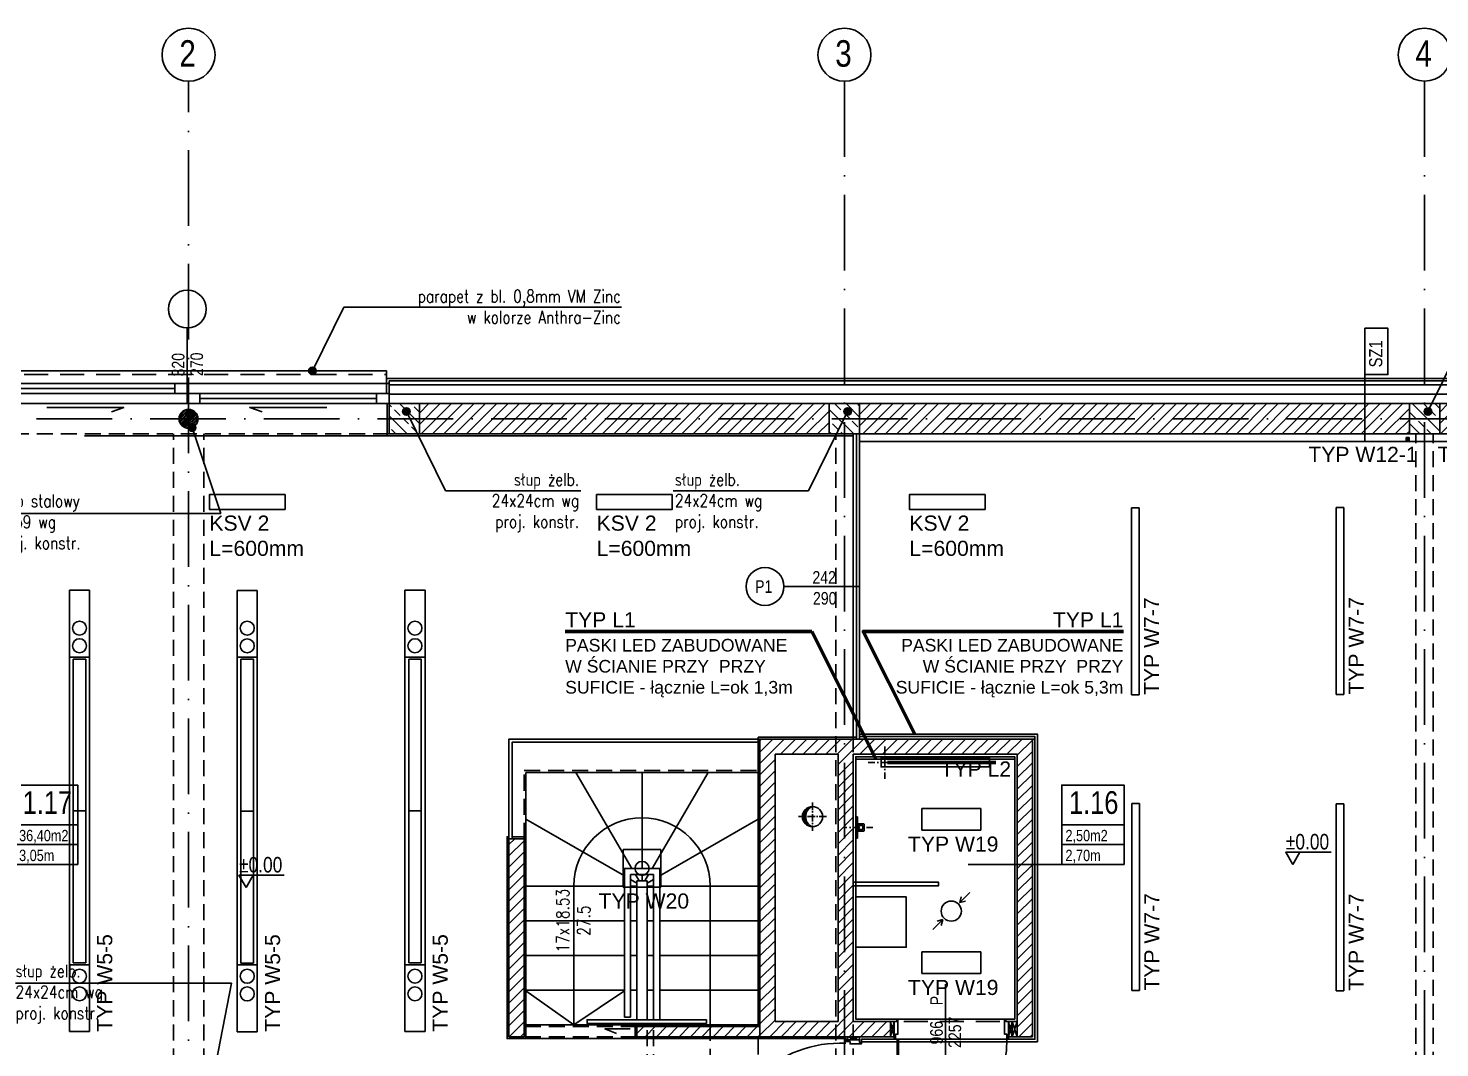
# Model space of a CAD drawing. Header units: millimetres. Extents: x 58205 to 122423, y 1055 to 94479.
# Drawn here: x 69578 to 70697, y 12414 to 13223 of the extents above; entities that cross this region are included whole.
import ezdxf
from ezdxf.enums import TextEntityAlignment as Align

# ---------------------------------------------------------------- set-up
doc = ezdxf.new("R2010")
doc.units = ezdxf.units.MM
for name, pattern in [('0707_PB_080619_gn_xref$0$ACAD_ISO10W100', [18, 12, -3, 0, -3]), ('ACAD_ISO03W100', [30, 12, -18]), ('ACAD_ISO10W100', [18, 12, -3, 0, -3]), ('AUDIT_D_080509132939-0', [0]), ('DASHDOT', [25.4, 12.7, -6.35, 0, -6.35]), ('HIDDEN', [9.525, 6.35, -3.175])]:
    doc.linetypes.add(name, pattern=pattern)
doc.layers.add('$ oświetlenie $', color=30, linetype='Continuous', lineweight=30)
doc.layers.add('2DL_OBJ', color=64, linetype='Continuous', lineweight=30)
for name, color, linetype in [('+48_ARMATURA', 251, 'Continuous'), ('+48_HACZE', 253, 'Continuous'), ('+48_KOTY', 3, 'Continuous'), ('+48_MEBLE', 251, 'Continuous'), ('+48_OPISY', 3, 'Continuous'), ('+48_OPISY T', 3, 'Continuous'), ('+48_OPISY_POM', 3, 'Continuous'), ('+48_OPISY_STOLARKA', 3, 'Continuous'), ('+48_OPISY_ŚCIAN', 3, 'Continuous'), ('+48_OSIE', 8, 'Continuous'), ('+48_PODCIĄG', 4, 'ACAD_ISO03W100'), ('+48_PRZEBICIA', 143, 'Continuous'), ('+48_PŁYTKI_WYMIARY', 6, 'Continuous'), ('+48_SCHODY', 2, 'Continuous'), ('+48_SCIANY', 1, 'Continuous'), ('+48_SCIANY_DZIAŁOWE', 2, 'Continuous'), ('+48_STOLARKA OKNA', 3, 'Continuous'), ('+48_STOLARKA_DRZWI', 3, 'Continuous'), ('+48_STOLARKA_OKNA', 3, 'Continuous'), ('+48_SŁUPY', 20, 'Continuous'), ('+48_TYNKI', 252, 'Continuous'), ('+48_WENTYLACJA', 2, 'Continuous'), ('+48_WEŁNA', 252, 'Continuous'), ('+48_WIDOK', 5, 'Continuous'), ('+48_ŻELBET', 242, 'Continuous')]:
    doc.layers.add(name, color=color, linetype=linetype)
doc.layers.get('0').freeze()
doc.styles.add('CP_ATTR', font='ROMANS.SHX')
doc.styles.get("Standard").update_dxf_attribs({"font": 'ARIAL.TTF'})
doc.styles.add('WRP_ARIAL', font='ARIAL.TTF', dxfattribs={"width": 0.8})
doc.styles.add('wymiary', font='romans.shx', dxfattribs={"width": 0.8})
doc.linetypes.add('BATTING', pattern='A,0.00254,-2.54,[134,ltypeshp.shx,S=2.54,R=0,X=-2.54,Y=0],-5.08,[134,ltypeshp.shx,S=2.54,R=180,X=2.54,Y=0],-2.54', length=10.16254)

# ---------------------------------------------------------------- blocks, each defined once
blk = doc.blocks.new('OZN_OSI')
at = {"layer": '+48_OSIE', "linetype": 'Continuous', "ltscale": 5}
blk.add_circle((0, -30), 30, dxfattribs=at)
at = {"layer": '+48_OSIE', "linetype": 'Continuous', "ltscale": 5, "style": 'WRP_ARIAL', "width": 0.8}
blk.add_attdef('NR', (-23.3, -43.5), '', height=30, dxfattribs=at)
blk = doc.blocks.new('OPISY_POM_METKA')
at = {"layer": '+48_OPISY_POM', "ltscale": 5}
for points in [[(0, -70), (109.7, -70), (109.7, 0), (0, 0)], [(109.7, -105), (0, -105), (0, -70), (109.7, -70)]]:
    blk.add_lwpolyline(points, close=True, dxfattribs=at)
at = {"layer": '+48_OPISY_POM'}
blk.add_lwpolyline([(109.7, -140), (0, -140), (0, -105), (109.7, -105)], close=True, dxfattribs=at)
at = {"layer": '+48_OPISY_POM', "ltscale": 5, "style": 'WRP_ARIAL', "width": 0.8}
for tag, p, height in [('NRPOM', (25.8, -50.8), 40), ('POW', (6.4, -99), 20)]:
    blk.add_attdef(tag, p, '', height=height, dxfattribs=at)
at = {"layer": '+48_OPISY_POM', "style": 'WRP_ARIAL', "width": 0.8}
blk.add_attdef('H', (6.4, -134), '', height=20, dxfattribs=at)
blk = doc.blocks.new('koty')
at = {"layer": '+48_KOTY', "color": 3, "ltscale": 5}
blk.add_line((70403.15, 11224.99), (70423.15, 11224.99), dxfattribs=at)
blk.add_lwpolyline([(70398.6, 11217.11), (70403.15, 11224.99), (70394.05, 11224.99)], close=True, dxfattribs=at)
at = {"layer": '+48_KOTY', "color": 3, "style": 'WRP_ARIAL', "width": 0.8}
blk.add_attdef('POZIOM', (70403.19, 11226.78), '', height=10, dxfattribs=at)
blk = doc.blocks.new('OPIS_STOLARKA')
at = {"layer": '+48_OPISY_STOLARKA'}
blk.add_line((0, 30), (0, -30), dxfattribs=at)
at = {"layer": '+48_STOLARKA_DRZWI'}
blk.add_circle((0, -45), 15, dxfattribs=at)
at = {"layer": '+48_OPISY_STOLARKA', "style": 'WRP_ARIAL', "width": 0.8}
for tag, p in [('SZER', (-2.3, -15.9)), ('WYS', (14.3, -13.6)), ('OZN', (5, -51.3))]:
    blk.add_attdef(tag, p, '', height=10, rotation=90, dxfattribs=at)
blk = doc.blocks.new('SCIANA')
at = {"layer": '+48_OPISY_ŚCIAN', "ltscale": 5}
blk.add_line((-25, 0), (25, 0), dxfattribs=at)
blk.add_lwpolyline([(-60, 0), (-25, 0), (-25, 17.5), (-60, 17.5)], close=True, dxfattribs=at)
at = {"layer": '+48_OPISY_ŚCIAN', "ltscale": 5, "style": 'WRP_ARIAL', "width": 0.8}
blk.add_attdef('TYP', (-53.6, 4.8), '', height=10, dxfattribs=at)
blk = doc.blocks.new('bateria natrysk rzut')
at = {"layer": '+48_ARMATURA'}
for p, q in [((-8.5, 0), (-8.5, -1.3)), ((-8.5, -1.3), (-8.5, 0)), ((8.5, -1.3), (8.5, 0)), ((8.5, 0), (8.5, -1.3)), ((-8.5, -1.3), (-8.5, -1.4)), ((-8.5, -1.4), (-8.4, -1.4)), ((-8.5, -1.4), (-8.4, -1.4)), ((-2.8, -1.9), (-2.8, -6.4)), ((-2.8, -1.9), (-2.7, -1.9)), ((-2.8, -6.4), (-2.8, -1.9)), ((-2.8, -6.4), (-2.7, -6.5)), ((-2.7, -1.9), (-2.7, -1.9)), ((-2.7, -1.9), (-2.7, -1.9)), ((-2.7, -1.9), (-2.6, -1.9)), ((-2.7, -6.5), (-2.6, -6.5)), ((-2.7, -6.5), (-2.7, -6.5)), ((-2.7, -6.5), (-2.7, -6.5)), ((-2.6, -1.9), (-2.5, -1.9)), ((-2.6, -1.9), (-2.6, -1.9)), ((-2.6, -6.5), (-2.5, -6.5)), ((-2.6, -6.5), (-2.6, -6.5)), ((-2.6, -6.5), (-2.6, -6.5)), ((-2.5, -1.9), (-2.4, -1.9)), ((-2.5, -1.9), (-2.5, -1.9)), ((-2.5, -6.5), (-2.5, -6.5)), ((-2.5, -6.5), (-2.4, -6.5)), ((-2.4, -1.9), (-2.4, -1.4)), ((-2.4, -1.4), (-2.4, -1.9)), ((-2.4, -1.9), (-2.3, -1.9)), ((-2.4, -6.5), (-2.3, -6.5)), ((-2.4, -6.5), (-2.4, -6.5)), ((-2.3, -1.9), (-2.2, -1.9)), ((-2.3, -6.5), (-2.3, -6.5)), ((-2.3, -6.5), (-2.2, -6.5)), ((-2.2, -1.9), (-2.1, -1.9)), ((-2.2, -1.9), (-2.2, -1.9)), ((-2.2, -6.5), (-2.1, -6.5)), ((-2.1, -1.9), (-1.8, -1.9)), ((-2.1, -6.5), (-2, -6.5)), ((-2, -6.5), (-1.8, -6.5)), ((-1.8, -1.9), (-1.5, -1.9)), ((-1.8, -6.5), (-1.2, -6.5)), ((-1.7, -2.4), (-1.7, -2.3)), ((-1.7, -2.3), (-1.6, -2.3)), ((-1.7, -2.4), (-1.7, -2.4)), ((-1.7, -2.5), (-1.7, -2.4)), ((-1.7, -2.4), (-1.7, -2.4)), ((-1.7, -2.4), (-1.7, -2.5)), ((-1.7, -2.5), (-1.7, -2.6)), ((-1.7, -2.6), (-1.7, -2.7)), ((-1.7, -2.6), (-1.7, -2.5)), ((-1.7, -2.7), (-1.7, -2.6)), ((-1.7, -2.7), (-1.7, -2.7)), ((-1.7, -2.7), (-1.7, -2.7)), ((-1.7, -2.8), (-1.7, -2.7)), ((-1.7, -2.8), (-1.7, -2.7)), ((-1.7, -2.7), (-1.7, -2.7)), ((-1.7, -2.7), (-1.7, -2.8)), ((-1.7, -2.7), (-1.7, -2.8)), ((-1.7, -2.7), (-1.7, -2.7)), ((-1.7, -2.7), (-1.7, -2.7)), ((-1.7, -2.7), (-1.7, -2.7)), ((-1.7, -2.8), (-1.7, -2.9)), ((-1.7, -2.8), (-1.7, -2.8)), ((-1.7, -2.8), (-1.7, -2.9)), ((-1.7, -2.8), (-1.7, -2.8)), ((-1.7, -2.9), (-1.7, -2.8)), ((-1.7, -2.9), (-1.7, -2.8)), ((-1.7, -4), (-1.7, -2.9)), ((-1.7, -4), (-1.7, -2.9)), ((-1.7, -2.9), (-1.7, -4)), ((-1.7, -2.9), (-1.7, -4)), ((-1.7, -5.1), (-1.7, -4)), ((-1.7, -5.1), (-1.7, -4)), ((-1.7, -4), (-1.7, -5.1)), ((-1.7, -4), (-1.7, -5.1)), ((-1.7, -5.2), (-1.7, -5.1)), ((-1.7, -5.2), (-1.7, -5.1)), ((-1.7, -5.1), (-1.7, -5.2)), ((-1.7, -5.2), (-1.7, -5.1)), ((-1.7, -5.1), (-1.7, -5.2)), ((-1.7, -5.1), (-1.7, -5.2)), ((-1.7, -5.2), (-1.7, -5.2)), ((-1.7, -5.2), (-1.7, -5.3)), ((-1.7, -5.3), (-1.7, -5.2)), ((-1.7, -5.2), (-1.7, -5.2)), ((-1.7, -5.2), (-1.7, -5.3)), ((-1.7, -5.2), (-1.7, -5.2)), ((-1.7, -5.3), (-1.7, -5.2)), ((-1.7, -5.2), (-1.7, -5.2)), ((-1.7, -5.3), (-1.7, -5.3)), ((-1.7, -5.3), (-1.7, -5.4)), ((-1.7, -5.3), (-1.7, -5.3)), ((-1.7, -5.3), (-1.7, -5.3)), ((-1.7, -5.3), (-1.7, -5.3)), ((-1.7, -5.3), (-1.7, -5.3)), ((-1.7, -5.3), (-1.7, -5.4)), ((-1.7, -5.3), (-1.7, -5.3)), ((-1.7, -5.3), (-1.7, -5.3)), ((-1.7, -5.3), (-1.7, -5.3)), ((-1.7, -5.4), (-1.7, -5.3)), ((-1.7, -5.4), (-1.7, -5.3)), ((-1.7, -5.4), (-1.7, -5.5)), ((-1.7, -5.5), (-1.7, -5.4)), ((-1.7, -5.5), (-1.7, -5.6)), ((-1.7, -5.6), (-1.7, -5.5)), ((-1.7, -5.6), (-1.7, -5.6)), ((-1.7, -5.6), (-1.7, -5.6)), ((-1.7, -5.6), (-1.7, -5.7)), ((-1.7, -5.7), (-1.6, -5.7)), ((-1.6, -2.3), (1.6, -2.3)), ((-1.6, -5.7), (-1.6, -5.7)), ((-1.6, -5.7), (-1.5, -5.7)), ((-1.5, -2.3), (-1.5, -1.4)), ((-1.5, -1.4), (-1.5, -2.3)), ((-1.5, -5.7), (-1.5, -5.7)), ((-1.5, -5.7), (-1.3, -5.7)), ((-1.3, -5.7), (-1.2, -5.7)), ((-1.2, -5.7), (-1.1, -5.7)), ((-1.2, -6.5), (-0.6, -6.5)), ((-1.1, -5.7), (1.1, -5.7)), ((-0.6, -6.5), (0, -6.5)), ((0, -6.5), (0.5, -6.5)), ((0.5, -6.5), (1.1, -6.5)), ((1.1, -5.7), (1.2, -5.7)), ((1.1, -6.5), (1.8, -6.5)), ((1.2, -5.7), (1.3, -5.7)), ((1.3, -5.7), (1.4, -5.7)), ((1.4, -5.7), (1.5, -5.7)), ((1.5, -2.3), (1.5, -1.4)), ((1.5, -1.4), (1.5, -2.3)), ((1.5, -1.9), (1.8, -1.9)), ((1.5, -5.7), (1.6, -5.7)), ((1.6, -2.3), (1.7, -2.3)), ((1.6, -5.7), (1.6, -5.7)), ((1.6, -5.7), (1.7, -5.7)), ((1.7, -2.3), (1.7, -2.4)), ((1.7, -2.4), (1.7, -2.7)), ((1.7, -2.7), (1.7, -2.4)), ((1.7, -2.8), (1.7, -2.7)), ((1.7, -2.7), (1.7, -2.8)), ((1.7, -2.8), (1.7, -2.9)), ((1.7, -2.9), (1.7, -2.8)), ((1.7, -4), (1.7, -2.9)), ((1.7, -2.9), (1.7, -4)), ((1.7, -5.1), (1.7, -4)), ((1.7, -4), (1.7, -5.1)), ((1.7, -5.2), (1.7, -5.1)), ((1.7, -5.1), (1.7, -5.2)), ((1.7, -5.2), (1.7, -5.4)), ((1.7, -5.4), (1.7, -5.2)), ((1.7, -5.4), (1.7, -5.5)), ((1.7, -5.5), (1.7, -5.4)), ((1.7, -5.6), (1.7, -5.5)), ((1.7, -5.5), (1.7, -5.6)), ((1.7, -5.7), (1.7, -5.6)), ((1.8, -1.9), (2.1, -1.9)), ((1.8, -6.5), (2, -6.5)), ((2, -6.5), (2.1, -6.5)), ((2.1, -1.9), (2.2, -1.9)), ((2.1, -6.5), (2.2, -6.5)), ((2.2, -1.9), (2.2, -1.9)), ((2.2, -1.9), (2.3, -1.9)), ((2.2, -6.5), (2.3, -6.5)), ((2.3, -1.9), (2.4, -1.9)), ((2.3, -6.5), (2.4, -6.5)), ((2.3, -6.5), (2.3, -6.5)), ((2.4, -1.9), (2.4, -1.4)), ((2.4, -1.4), (2.4, -1.9)), ((2.4, -1.9), (2.5, -1.9)), ((2.4, -6.5), (2.5, -6.5)), ((2.4, -6.5), (2.4, -6.5)), ((2.5, -1.9), (2.5, -1.9)), ((2.5, -1.9), (2.6, -1.9)), ((2.5, -6.5), (2.5, -6.5)), ((2.5, -6.5), (2.5, -6.5)), ((2.5, -6.5), (2.6, -6.5)), ((2.6, -1.9), (2.6, -1.9)), ((2.6, -1.9), (2.6, -1.9)), ((2.6, -1.9), (2.7, -1.9)), ((2.6, -6.5), (2.6, -6.5)), ((2.6, -6.5), (2.7, -6.5)), ((2.6, -6.5), (2.7, -6.5)), ((2.6, -6.5), (2.6, -6.5)), ((2.7, -1.9), (2.8, -1.9)), ((2.7, -1.9), (2.7, -1.9)), ((2.7, -6.5), (2.8, -6.4)), ((2.8, -6.4), (2.8, -1.9)), ((2.8, -1.9), (2.8, -6.4)), ((8.4, -1.4), (8.5, -1.4)), ((8.5, -1.4), (8.5, -1.3))]:
    blk.add_line(p, q, dxfattribs=at)
at = {"layer": '+48_ARMATURA', "ltscale": 0.15}
for points in [[(-8.5, 0), (8.5, 0)], [(-8.4, -1.4), (8.4, -1.4)]]:
    blk.add_lwpolyline(points, dxfattribs=at)
blk = doc.blocks.new('Typ W5-5')
at = {"layer": '$ oświetlenie $', "ltscale": 0.15}
for p, q in [((-8, 175), (-8, -175)), ((8, 175), (-8, 175)), ((8, -175), (8, 175)), ((8, 122), (-8, 122)), ((0, 0), (2.7, 0)), ((-8, -122), (8, -122)), ((-8, -175), (8, -175))]:
    blk.add_line(p, q, dxfattribs=at)
at = {"layer": '$ oświetlenie $', "color": 4, "ltscale": 0.15}
for p, q in [((-5, 120.5), (-5, 0)), ((5, 120.5), (-5, 120.5)), ((5, 0), (5, 120.5)), ((-5, 0), (-5, -120.5)), ((-5, 0), (5, 0)), ((5, -120.5), (5, 0)), ((-5, -120.5), (5, -120.5))]:
    blk.add_line(p, q, dxfattribs=at)
at = {"layer": '$ oświetlenie $', "ltscale": 0.15}
for centre in [(0, 145), (0, 131), (0, -131), (0, -145)]:
    blk.add_circle(centre, 5.55, dxfattribs=at)
at = {"layer": '$ oświetlenie $', "ltscale": 0.15, "insert": (14, -175), "char_height": 12, "width": 397.199, "attachment_point": 1, "rotation": 90}
blk.add_mtext('TYP W5-5', dxfattribs=at)
blk = doc.blocks.new('TYP W7-7')
at = {"layer": '$ oświetlenie $', "ltscale": 0.15}
for p, q in [((-74.2, -3), (-74.2, 3)), ((-74.2, 3), (74.2, 3)), ((74.2, 3), (74.2, -3)), ((74.2, -3), (-74.2, -3))]:
    blk.add_line(p, q, dxfattribs=at)
at = {"layer": '$ oświetlenie $', "ltscale": 0.15, "insert": (-74.2, -6.8), "char_height": 12, "width": 397.199, "attachment_point": 1}
blk.add_mtext('TYP W7-7', dxfattribs=at)
blk = doc.blocks.new('TYP L2')
at = {"layer": '$ oświetlenie $', "ltscale": 0.15, "insert": (-39.2, 11), "char_height": 12, "width": 397.199, "attachment_point": 1}
blk.add_mtext('TYP L2', dxfattribs=at)
blk = doc.blocks.new('TYP W19')
at = {"layer": '$ oświetlenie $', "ltscale": 0.15}
for p, q in [((-23.4, 0), (-23.4, 17.1)), ((-23.4, 17.1), (23.3, 17.1)), ((23.3, 17.1), (23.3, 0)), ((23.3, 0), (-23.4, 0))]:
    blk.add_line(p, q, dxfattribs=at)
at = {"layer": '$ oświetlenie $', "ltscale": 0.15, "insert": (-34.3, -5), "char_height": 12, "width": 397.199, "attachment_point": 1}
blk.add_mtext('TYP W19', dxfattribs=at)
blk = doc.blocks.new('2DLAC038')
for p, q in [((0.424, 0.424), (0.919, 0.919)), ((0.424, 0.424), (0.495, 0.707)), ((0.424, 0.424), (0.707, 0.495)), ((-0.919, -0.919), (-0.424, -0.424)), ((-0.424, -0.424), (-0.707, -0.495)), ((-0.424, -0.424), (-0.495, -0.707))]:
    blk.add_line(p, q)
blk.add_circle((0, 0), 0.5)
at = {"linetype": 'ByBlock', "style": 'CP_ATTR', "flags": 9}
for tag, p in [('NAME', (-0.092, -0.018)), ('NUMBER', (-0.092, -0.018)), ('GROUP', (-0.092, -0.018)), ('ARTICLE', (-0.092, -0.019)), ('CHARACTER', (-0.092, -0.019)), ('TEMPERATURE', (-0.092, -0.018)), ('FLOW', (-0.092, -0.018)), ('PRODUCT-TYPE', (-0.092, -0.019)), ('ORDER-NO', (-0.092, -0.019)), ('PRODUCER', (-0.092, -0.019)), ('PN', (-0.091, -0.018)), ('OTHER', (-0.091, -0.018)), ('DN', (-0.091, -0.019)), ('POWER', (-0.091, -0.019)), ('VOLTAGE', (-0.091, -0.019))]:
    blk.add_attdef(tag, text='', height=0.00005, dxfattribs=at).set_placement(p, align=Align.MIDDLE_LEFT)
blk = doc.blocks.new('Typ W20')
at = {"layer": '$ oświetlenie $', "ltscale": 0.15}
for p, q in [((-15, 15), (15, 15)), ((-15, -15), (-15, 15)), ((15, 15), (15, -15)), ((15, -15), (-15, -15))]:
    blk.add_line(p, q, dxfattribs=at)
blk.add_circle((0, 0), 5.55, dxfattribs=at)
at = {"layer": '$ oświetlenie $', "ltscale": 0.15, "insert": (-34.4, -19.9), "char_height": 12, "width": 397.199, "attachment_point": 1}
blk.add_mtext('TYP W20', dxfattribs=at)

msp = doc.modelspace()

# ---------------------------------------------------------------- hatches: boundary and pattern name
at = {"layer": '+48_HACZE'}
h = msp.add_hatch(dxfattribs=at)
h.set_pattern_fill('ANSI31', color=256, scale=0.3, angle=180, style=0)
edge = h.paths.add_edge_path()
edge.add_arc((69705.484, 12913.217), 7.5, 0, 360)
at = {"layer": '+48_HACZE', "linetype": 'AUDIT_D_080509132939-0'}
h = msp.add_hatch(dxfattribs=at)
h.set_pattern_fill('ANSI33', color=256, scale=2, angle=90, style=0)
h.paths.add_polyline_path([(69888.484, 12925.217), (69864.484, 12925.217), (69864.484, 12925.217), (69864.484, 12913.217), (69888.484, 12913.217)])
h.paths.add_polyline_path([(69888.484, 12913.217), (69864.484, 12913.217), (69864.484, 12901.217), (69888.484, 12901.217)])
at = {"layer": '+48_HACZE'}
h = msp.add_hatch(dxfattribs=at)
h.set_pattern_fill('ANSI31', color=256, scale=2, angle=180, style=0)
h.paths.add_polyline_path([(69892.128, 12925.217), (69892.128, 12901.217), (70152.723, 12901.217), (70152.723, 12925.217)])
h.paths.add_polyline_path([(69888.484, 12925.217), (69888.484, 12901.217), (69892.128, 12901.217), (69892.128, 12925.217)])
h.paths.add_polyline_path([(70212.984, 12901.217), (70212.984, 12925.217), (70152.723, 12925.217), (70152.723, 12901.217)])
at = {"layer": '+48_HACZE', "linetype": 'AUDIT_D_080509132939-0'}
h = msp.add_hatch(dxfattribs=at)
h.set_pattern_fill('ANSI33', color=256, scale=2, angle=90, style=0)
h.set_pattern_definition([(135, (-5.15, 0), (-8.9802561, -8.9802561), []), (135, (-5.15, 8.98), (-8.9802561, -8.9802561), [6.35, -3.175])])
h.paths.add_polyline_path([(70213.484, 12901.217), (70213.484, 12925.217), (70237.484, 12925.217), (70237.484, 12901.217)])
at = {"layer": '+48_HACZE'}
h = msp.add_hatch(dxfattribs=at)
h.set_pattern_fill('ANSI31', color=256, scale=2, angle=180, style=0)
h.paths.add_polyline_path([(70673.484, 12925.217), (70237.484, 12925.217), (70237.484, 12901.217), (70673.484, 12901.217)])
at = {"layer": '+48_HACZE', "linetype": 'AUDIT_D_080509132939-0'}
h = msp.add_hatch(dxfattribs=at)
h.set_pattern_fill('ANSI33', color=256, scale=2, angle=90, style=0)
h.set_pattern_definition([(135, (-580, 5e-06), (-8.9802561, -8.9802561), []), (135, (-580, 8.98), (-8.9802561, -8.9802561), [6.35, -3.175])])
h.paths.add_polyline_path([(70673.484, 12925.217), (70697.484, 12925.217), (70697.484, 12901.217), (70673.484, 12901.217)])
at = {"layer": '+48_HACZE'}
h = msp.add_hatch(dxfattribs=at)
h.set_pattern_fill('ANSI31', color=256, scale=2, angle=180, style=0)
h.paths.add_polyline_path([(71253.484, 12925.217), (70697.484, 12925.217), (70697.484, 12901.217), (71253.484, 12901.217)])
h = msp.add_hatch(dxfattribs=at)
h.set_pattern_fill('ANSI31', color=256, scale=2, angle=180, style=0)
h.paths.add_polyline_path([(70362.484, 12423.217), (70362.484, 12647.217), (70232.484, 12647.217), (70232.484, 12435.217), (70220.484, 12435.217), (70220.484, 12647.217), (70170.484, 12647.217), (70170.484, 12435.217), (70261.884, 12435.217), (70261.884, 12423.217), (70158.484, 12423.217), (70158.484, 12659.217), (70374.484, 12659.217), (70374.484, 12423.217)])
h = msp.add_hatch(dxfattribs=at)
h.set_pattern_fill('ANSI31', color=256, scale=2, angle=180, style=0)
h.paths.add_polyline_path([(69971.484, 12580.217), (69959.484, 12580.217), (69959.484, 12423.217), (69971.484, 12423.217)])
h = msp.add_hatch(dxfattribs=at)
h.set_pattern_fill('ANSI31', color=256, scale=2, angle=180, style=0)
h.paths.add_polyline_path([(70158.484, 12423.217), (70158.484, 12431.217), (70118.984, 12431.217), (70118.984, 12423.217)])
h.paths.add_polyline_path([(70118.984, 12423.217), (70118.984, 12431.217), (70073.984, 12431.217), (70073.984, 12423.217)])
h.paths.add_polyline_path([(70073.984, 12423.217), (70073.984, 12431.217), (70068.984, 12431.217), (70068.984, 12423.217)])
h.paths.add_polyline_path([(70068.984, 12423.217), (70068.984, 12431.217), (70060.984, 12431.217), (70060.984, 12423.217)])
at = {"layer": '+48_OPISY T'}
h = msp.add_hatch(color=256, dxfattribs=at)
edge = h.paths.add_edge_path()
edge.add_arc((69803.66, 12951.217), 3, 0, 360)
h = msp.add_hatch(color=256, dxfattribs=at)
edge = h.paths.add_edge_path()
edge.add_arc((69878.179, 12919.007), 3, 0, 360)
h = msp.add_hatch(color=256, dxfattribs=at)
edge = h.paths.add_edge_path()
edge.add_arc((70228.08, 12919.007), 3, 0, 360)
h = msp.add_hatch(color=256, dxfattribs=at)
edge = h.paths.add_edge_path()
edge.add_arc((70688.08, 12919.007), 3, 0, 360)
h = msp.add_hatch(color=256, dxfattribs=at)
edge = h.paths.add_edge_path()
edge.add_arc((69708.238, 12906.241), 3, 0, 360)
at = {"layer": '+48_PRZEBICIA', "linetype": 'Continuous'}
h = msp.add_hatch(dxfattribs=at)
h.set_pattern_fill('ANSI31', color=256, scale=0.3, style=0)
h.set_pattern_definition([(45, (9501.3358, -30.3168), (-0.673519209, 0.673519209), [])])
edge = h.paths.add_edge_path()
edge.add_arc((70200.134, 12597.715), 8, 90.000024, 270.000006)
edge.add_arc((70203.202, 12597.715), 8.568, 110.982984, 249.017046, ccw=False)
at = {"layer": '+48_WIDOK', "ltscale": 0.15}
msp.add_hatch(color=1, dxfattribs=at).paths.add_polyline_path([(70670.734, 12898.317), (70673.234, 12898.317), (70673.234, 12895.317), (70670.734, 12895.317)])

# ---------------------------------------------------------------- linework, layer by layer
at = {"layer": '$ oświetlenie $', "color": 2, "lineweight": 60, "ltscale": 0.15}
msp.add_line((70259.484, 12640.767), (70345.484, 12640.767), dxfattribs=at)
at = {"layer": '$ oświetlenie $', "ltscale": 0.15}
for points in [[(70670.734, 12898.317), (70673.234, 12898.317), (70673.234, 12895.317), (70670.734, 12895.317)], [(70237.484, 12661.217), (70237.484, 12663.217), (70378.484, 12663.217), (70378.484, 12419.217), (70238.984, 12419.217), (70238.984, 12421.217), (70376.484, 12421.217), (70376.484, 12661.217)]]:
    msp.add_lwpolyline(points, close=True, dxfattribs=at)
at = {"layer": '$ oświetlenie $', "color": 2, "lineweight": 60, "ltscale": 0.15}
for points in [[(70199.622, 12744.647), (70004.055, 12744.647)], [(70250.349, 12643.618), (70199.622, 12744.647)], [(70446.615, 12744.647), (70240.449, 12744.647), (70281.335, 12663.217)]]:
    msp.add_lwpolyline(points, dxfattribs=at)
at = {"layer": '$ oświetlenie $'}
msp.add_lwpolyline([(70234.484, 12643.217), (70360.484, 12643.217), (70360.484, 12645.217), (70234.484, 12645.217)], close=True, dxfattribs=at)
at = {"layer": '+48_MEBLE'}
for points in [[(69704.484, 12941.217), (69864.484, 12941.217)], [(69704.484, 12925.217), (69544.484, 12925.217)]]:
    msp.add_lwpolyline(points, dxfattribs=at)
at = {"layer": '+48_MEBLE', "ltscale": 0.15}
msp.add_lwpolyline([(69959.484, 12581.717), (69957.984, 12581.717), (69957.984, 12421.717), (69972.984, 12421.717), (69972.984, 12581.717), (69961.984, 12581.717)], dxfattribs=at)
msp.add_lwpolyline([(70234.484, 12534.117), (70274.484, 12534.117), (70274.484, 12494.117), (70234.484, 12494.117)], close=True, dxfattribs=at)
at = {"layer": '+48_OPISY'}
for p, q in [((69828.49, 13001.788), (69803.66, 12951.217)), ((70728.724, 13001.788), (70688.08, 12919.007)), ((69909.056, 12856.12), (69878.179, 12919.007)), ((70197.057, 12856.12), (70227.933, 12919.007)), ((69909.056, 12856.12), (70016.4, 12856.12)), ((70197.057, 12856.12), (70089.713, 12856.12)), ((69739.614, 12465.556), (69568.239, 12465.556))]:
    msp.add_line(p, q, dxfattribs=at)
for points in [[(70048.799, 13001.788), (69828.49, 13001.788)], [(69731.072, 12838.237), (69708.238, 12906.241)], [(69553.408, 12838.237), (69731.072, 12838.237)], [(69709.778, 12313.217), (69739.614, 12465.556)]]:
    msp.add_lwpolyline(points, dxfattribs=at)
at = {"layer": '+48_OPISY T'}
for centre in [(69803.66, 12951.217), (69878.179, 12919.007), (70228.08, 12919.007), (70688.08, 12919.007), (69708.238, 12906.241)]:
    msp.add_circle(centre, 3, dxfattribs=at)
at = {"layer": '+48_OPISY_POM'}
msp.add_line((70397.835, 12559.771), (70323.674, 12559.771), dxfattribs=at)
at = {"layer": '+48_OSIE', "linetype": 'ACAD_ISO10W100', "ltscale": 5}
for p, q in [((69705.484, 10363.161), (69705.484, 13180.923)), ((70225.484, 13180.923), (70225.484, 10363.161)), ((70685.484, 13180.923), (70685.484, 10363.161)), ((68053.193, 12913.217), (71642.384, 12913.217))]:
    msp.add_line(p, q, dxfattribs=at)
at = {"layer": '+48_PODCIĄG', "linetype": 'HIDDEN', "ltscale": 2}
for p, q in [((69693.484, 10858.217), (69693.484, 12901.217)), ((69717.484, 10858.217), (69717.484, 12901.217)), ((70218.634, 10858.217), (70218.634, 12901.217)), ((70232.334, 10858.217), (70232.334, 12901.217)), ((70678.634, 10741.217), (70678.634, 12901.217)), ((70692.334, 10741.217), (70692.334, 12901.217))]:
    msp.add_line(p, q, dxfattribs=at)
msp.add_lwpolyline([(69864.484, 12901.217), (69544.484, 12901.217)], dxfattribs=at)
at = {"layer": '+48_PRZEBICIA', "linetype": '0707_PB_080619_gn_xref$0$ACAD_ISO10W100', "ltscale": 0.5}
for p, q in [((70200.134, 12608.915), (70200.134, 12586.515)), ((70211.334, 12597.715), (70188.934, 12597.715))]:
    msp.add_line(p, q, dxfattribs=at)
at = {"layer": '+48_PRZEBICIA'}
msp.add_circle((70200.134, 12597.715), 8, dxfattribs=at)
msp.add_arc((70203.202, 12597.715), 8.568, 110.982954, 249.017046, dxfattribs=at)
at = {"layer": '+48_PŁYTKI_WYMIARY', "linetype": 'DASHDOT', "ltscale": 0.4}
for points in [[(70257.484, 12627.617), (70257.484, 12653.817)], [(70244.384, 12640.717), (70270.584, 12640.717)], [(70248.012, 12589.128), (70225.512, 12589.128)]]:
    msp.add_lwpolyline(points, dxfattribs=at)
at = {"layer": '+48_SCHODY'}
for points in [[(70056.81, 12556.717), (70012.438, 12632.717)], [(70064.984, 12556.717), (70064.984, 12632.717)], [(70073.157, 12556.717), (70117.529, 12632.717)], [(70050.984, 12550.8), (69972.984, 12595.833)], [(70078.984, 12550.8), (70156.984, 12595.833)], [(70050.984, 12438.717), (70050.984, 12556.717), (70078.984, 12556.717), (70078.984, 12436.717)], [(70055.984, 12438.717), (70055.984, 12551.717), (70073.984, 12551.717), (70073.984, 12436.717)], [(70060.984, 12545.026), (70055.984, 12547.913)], [(70062.648, 12546.717), (70059.729, 12551.717)], [(70060.984, 12436.717), (70060.984, 12546.717), (70068.984, 12546.717), (70068.984, 12436.717)], [(70064.984, 12546.717), (70064.984, 12551.717)], [(70067.319, 12546.717), (70070.238, 12551.717)], [(70068.984, 12545.026), (70073.984, 12547.913)], [(69972.984, 12542.717), (70050.984, 12542.717)], [(70055.984, 12542.717), (70060.984, 12542.717)], [(70068.984, 12542.717), (70073.984, 12542.717)], [(70078.984, 12542.717), (70156.984, 12542.717)], [(69972.984, 12515.217), (70050.984, 12515.217)], [(70055.984, 12515.217), (70060.984, 12515.217)], [(70068.984, 12515.217), (70073.984, 12515.217)], [(70078.984, 12515.217), (70156.984, 12515.217)], [(69972.984, 12487.717), (70050.984, 12487.717)], [(70055.984, 12487.717), (70060.984, 12487.717)], [(70068.984, 12487.717), (70073.984, 12487.717)], [(70078.984, 12487.717), (70156.984, 12487.717)], [(69972.984, 12460.217), (70050.984, 12460.217)], [(69972.984, 12459.717), (70010.984, 12432.717), (70050.984, 12459.717)], [(70055.984, 12460.217), (70060.984, 12460.217)], [(70068.984, 12460.217), (70073.984, 12460.217)], [(70078.984, 12460.217), (70156.984, 12460.217)], [(70055.984, 12438.717), (70050.984, 12438.717)], [(70060.984, 12432.717), (70060.984, 12433.717)], [(70068.984, 12433.717), (70068.984, 12432.717)], [(70073.984, 12433.717), (70073.984, 12432.717)], [(70078.984, 12433.717), (70078.984, 12432.717)], [(69972.984, 12432.717), (70156.984, 12432.717)], [(70068.984, 12431.217), (70156.984, 12431.217)]]:
    msp.add_lwpolyline(points, dxfattribs=at)
msp.add_lwpolyline([(70010.984, 12432.717), (70010.984, 12542.717, -1), (70118.984, 12542.717), (70118.984, 12432.717)], format="xyb", dxfattribs=at)
at = {"layer": '+48_SCIANY'}
for p, q in [((69864.484, 12901.217), (69864.484, 12925.217)), ((70213.484, 12925.217), (69864.484, 12925.217)), ((69888.484, 12901.217), (69888.484, 12925.217)), ((70673.484, 12925.217), (70237.484, 12925.217)), ((71253.484, 12925.217), (70697.484, 12925.217)), ((70213.484, 12901.217), (69864.484, 12901.217)), ((71253.484, 12901.217), (70237.484, 12901.217))]:
    msp.add_line(p, q, dxfattribs=at)
at = {"layer": '+48_SCIANY', "ltscale": 0.15}
for p, q in [((70158.484, 12659.217), (70158.484, 12423.217)), ((70232.484, 12435.217), (70261.884, 12435.217)), ((70261.884, 12435.217), (70261.884, 12423.217)), ((70158.484, 12423.217), (70261.884, 12423.217))]:
    msp.add_line(p, q, dxfattribs=at)
at = {"layer": '+48_SCIANY', "ltscale": 3}
for p, q in [((70220.484, 12647.217), (70170.484, 12647.217)), ((70362.484, 12647.217), (70232.484, 12647.217))]:
    msp.add_line(p, q, dxfattribs=at)
at = {"layer": '+48_SCIANY', "ltscale": 0.15}
for points in [[(70374.484, 12659.217), (70158.484, 12659.217)], [(70232.484, 12435.217), (70232.484, 12647.217), (70362.484, 12647.217), (70362.484, 12423.217), (70374.484, 12423.217), (70374.484, 12659.217)], [(70358.484, 12423.217), (70362.484, 12435.217)], [(70358.484, 12435.215), (70362.484, 12423.217)]]:
    msp.add_lwpolyline(points, dxfattribs=at)
at = {"layer": '+48_SCIANY', "ltscale": 3}
for points in [[(70170.484, 12435.217), (70170.484, 12647.217)], [(70220.484, 12647.217), (70220.484, 12435.217)], [(70170.484, 12435.217), (70220.484, 12435.217)], [(70158.484, 12431.217), (70060.984, 12431.217), (70060.984, 12423.217), (70158.484, 12423.217)]]:
    msp.add_lwpolyline(points, dxfattribs=at)
msp.add_lwpolyline([(69971.484, 12580.217), (69959.484, 12580.217), (69959.484, 12423.217), (69971.484, 12423.217)], close=True, dxfattribs=at)
at = {"layer": '+48_SCIANY', "ltscale": 0.15}
msp.add_lwpolyline([(70362.484, 12435.217), (70358.484, 12435.217), (70358.484, 12423.217), (70362.484, 12423.217)], close=True, dxfattribs=at)
at = {"layer": '+48_SCIANY_DZIAŁOWE', "linetype": 'Continuous'}
for p, q in [((70261.884, 12423.217), (70264.784, 12435.217)), ((70261.884, 12435.217), (70264.784, 12423.217)), ((70358.484, 12423.217), (70355.584, 12435.217)), ((70358.484, 12435.217), (70355.584, 12423.217)), ((70237.484, 12423.217), (70227.984, 12420.617)), ((70227.984, 12423.217), (70237.484, 12420.617))]:
    msp.add_line(p, q, dxfattribs=at)
at = {"layer": '+48_STOLARKA OKNA'}
for points in [[(69544.484, 12941.217), (69704.484, 12941.217), (69704.484, 12933.217), (69544.484, 12933.217)], [(69694.484, 12941.217), (69704.484, 12941.217), (69704.484, 12933.217), (69694.484, 12933.217)], [(69704.484, 12933.217), (69864.484, 12933.217), (69864.484, 12925.217), (69704.484, 12925.217)], [(69704.484, 12933.217), (69714.484, 12933.217), (69714.484, 12925.217), (69704.484, 12925.217)], [(69854.484, 12933.217), (69864.484, 12933.217), (69864.484, 12925.217), (69854.484, 12925.217)]]:
    msp.add_lwpolyline(points, close=True, dxfattribs=at)
for points in [[(69694.484, 12937.217), (69554.484, 12937.217)], [(69854.484, 12929.217), (69714.484, 12929.217)]]:
    msp.add_lwpolyline(points, dxfattribs=at)
at = {"layer": '+48_STOLARKA_DRZWI'}
msp.add_line((70264.784, 12421.217), (70264.784, 12423.217), dxfattribs=at)
for points in [[(70232.484, 12659.217), (70232.484, 12901.217)], [(70234.984, 12659.217), (70234.984, 12901.217)], [(70237.484, 12659.217), (70237.484, 12901.217)], [(70158.484, 12659.217), (69959.484, 12659.217), (69959.484, 12580.217)], [(69961.984, 12580.217), (69961.984, 12656.717), (70158.484, 12656.717)], [(70261.884, 12435.217), (70264.784, 12435.217)], [(70266.884, 12435.217), (70264.784, 12435.217), (70264.784, 12421.217), (70266.084, 12421.217), (70266.084, 12425.217), (70267.884, 12425.217), (70267.884, 12437.217), (70266.884, 12437.217), (70266.884, 12435.217)], [(70353.484, 12435.217), (70355.584, 12435.217), (70355.584, 12421.217), (70354.284, 12421.217), (70354.284, 12425.217), (70352.484, 12425.217), (70352.484, 12437.217), (70353.484, 12437.217), (70353.484, 12435.217)], [(70237.484, 12418.517), (70237.484, 12420.617), (70226.484, 12420.617), (70226.484, 12419.317), (70229.984, 12419.317), (70229.984, 12417.517), (70238.984, 12417.517), (70238.984, 12418.517), (70237.484, 12418.517)]]:
    msp.add_lwpolyline(points, dxfattribs=at)
for points in [[(70232.484, 12542.817), (70299.984, 12542.817), (70299.984, 12545.817), (70232.484, 12545.817)], [(70261.884, 12435.217), (70264.784, 12435.217), (70264.784, 12423.217), (70261.884, 12423.217)], [(70358.484, 12435.217), (70355.584, 12435.217), (70355.584, 12423.217), (70358.484, 12423.217)], [(70227.984, 12423.217), (70227.984, 12420.617), (70237.484, 12420.617), (70237.484, 12423.217)], [(70267.361, 12333.017), (70267.361, 12421.217), (70268.361, 12421.217), (70268.361, 12333.017)]]:
    msp.add_lwpolyline(points, close=True, dxfattribs=at)
for centre, radius, start, end in [((70221.995, 12323.683), 94.407, 87.275121, 180.046479), ((70266.084, 12421.217), 88.2, 271.479301, 0)]:
    msp.add_arc(centre, radius, start, end, dxfattribs=at)
at = {"layer": '+48_STOLARKA_OKNA'}
for points in [[(69592.974, 12922.217), (69654.048, 12922.217), (69644.246, 12918.624)], [(69815.021, 12922.217), (69753.946, 12922.217), (69763.748, 12918.624)]]:
    msp.add_lwpolyline(points, dxfattribs=at)
at = {"layer": '+48_SŁUPY', "linetype": 'AUDIT_D_080509132939-0'}
msp.add_circle((69705.484, 12913.217), 7.5, dxfattribs=at)
at = {"layer": '+48_TYNKI', "ltscale": 0.15}
msp.add_line((70237.484, 12895.317), (71277.484, 12895.317), dxfattribs=at)
for points in [[(70232.484, 12899.717), (69862.984, 12899.717), (69862.984, 12925.217)], [(70156.984, 12660.717), (70234.984, 12660.717)], [(70156.984, 12432.717), (70156.984, 12660.717)], [(70355.584, 12421.217), (70376.484, 12421.217), (70376.484, 12661.217), (70237.484, 12661.217)], [(70156.984, 12432.717), (70156.984, 12656.717)], [(70266.884, 12437.217), (70234.484, 12437.217), (70234.484, 12645.217), (70360.484, 12645.217), (70360.484, 12437.215), (70353.484, 12437.215)], [(70158.484, 12432.717), (70059.484, 12432.717), (70059.484, 12421.717), (70059.484, 12421.717)], [(70264.784, 12423.217), (70264.784, 12421.217)], [(70226.484, 12420.617), (70226.484, 12421.717), (70059.484, 12421.717)], [(70264.784, 12421.217), (70238.984, 12421.217), (70238.984, 12418.517)]]:
    msp.add_lwpolyline(points, dxfattribs=at)
at = {"layer": '+48_WENTYLACJA', "color": 2}
for points in [[(69781.984, 12853.067), (69781.984, 12841.367), (69721.984, 12841.367), (69721.984, 12853.067)], [(70088.984, 12853.067), (70088.984, 12841.367), (70028.984, 12841.367), (70028.984, 12853.067)], [(70336.984, 12853.067), (70336.984, 12841.367), (70276.984, 12841.367), (70276.984, 12853.067)]]:
    msp.add_lwpolyline(points, close=True, dxfattribs=at)
at = {"layer": '+48_WEŁNA', "linetype": 'BATTING', "ltscale": 0.7}
msp.add_line((71284.984, 12932.717), (69864.484, 12932.717), dxfattribs=at)
at = {"layer": '+48_WIDOK', "linetype": 'HIDDEN', "ltscale": 3}
msp.add_line((69546.484, 12948.217), (69862.484, 12948.217), dxfattribs=at)
at = {"layer": '+48_WIDOK'}
for p, q in [((69862.484, 12933.217), (69862.484, 12948.217)), ((69862.484, 12945.217), (71330.484, 12945.217)), ((69864.484, 12940.217), (71292.484, 12940.217))]:
    msp.add_line(p, q, dxfattribs=at)
at = {"layer": '+48_WIDOK', "color": 2}
for p, q in [((69864.484, 12925.217), (69864.484, 12943.217)), ((69864.484, 12943.217), (71328.484, 12943.217))]:
    msp.add_line(p, q, dxfattribs=at)
at = {"layer": '+48_WIDOK'}
msp.add_lwpolyline([(69546.484, 12948.217), (69546.484, 12951.217), (69862.484, 12951.217), (69862.484, 12948.217)], dxfattribs=at)
at = {"layer": '+48_WIDOK', "ltscale": 0.15}
for points in [[(69862.984, 12899.717), (69622.914, 12899.717)], [(70237.484, 12659.217), (70376.484, 12659.217)], [(69972.984, 12581.717), (69972.984, 12632.717), (70158.484, 12632.717)], [(70267.884, 12437.217), (70352.484, 12437.217)], [(70055.582, 12429.451), (70035.582, 12429.451), (70044.697, 12425.871)], [(70059.484, 12421.717), (69972.984, 12421.717)]]:
    msp.add_lwpolyline(points, dxfattribs=at)
at = {"layer": '+48_WIDOK', "color": 1, "ltscale": 0.15}
msp.add_lwpolyline([(70670.734, 12898.317), (70673.234, 12898.317), (70673.234, 12895.317), (70670.734, 12895.317)], close=True, dxfattribs=at)
at = {"layer": '+48_WIDOK'}
msp.add_lwpolyline([(70254.484, 12644.417), (70340.484, 12644.417), (70340.484, 12637.117), (70254.484, 12637.117)], close=True, dxfattribs=at)
at = {"layer": '+48_WIDOK', "color": 251, "linetype": 'HIDDEN', "ltscale": 2}
for points in [[(69971.484, 12580.217), (69971.484, 12634.217), (70158.484, 12634.217)], [(70060.984, 12431.217), (69971.484, 12431.217)], [(70060.984, 12431.217), (69971.484, 12431.217)], [(70060.984, 12423.217), (69971.484, 12423.217)], [(70156.984, 12421.717), (70156.984, 12377.717), (70068.984, 12377.717), (70068.984, 12432.717)], [(70073.984, 12377.717), (70073.984, 12432.717)], [(70118.984, 12432.717), (70118.984, 12377.717)]]:
    msp.add_lwpolyline(points, dxfattribs=at)
at = {"layer": '+48_WIDOK', "ltscale": 0.15}
msp.add_lwpolyline([(70115.984, 12433.717), (70115.984, 12436.717), (70021.484, 12436.717), (70021.484, 12433.717)], close=True, dxfattribs=at)
at = {"layer": '+48_WIDOK', "color": 251, "linetype": 'HIDDEN', "ltscale": 3}
msp.add_lwpolyline([(70272.484, 12435.217), (70362.484, 12435.217)], dxfattribs=at)
at = {"layer": '+48_ŻELBET', "linetype": 'AUDIT_D_080509132939-0'}
for points in [[(70213.484, 12925.217), (70237.484, 12925.217), (70237.484, 12901.217), (70213.484, 12901.217)], [(70673.484, 12925.217), (70697.484, 12925.217), (70697.484, 12901.217), (70673.484, 12901.217)]]:
    msp.add_lwpolyline(points, close=True, dxfattribs=at)

# ---------------------------------------------------------------- block references
at = {"layer": '$ oświetlenie $', "rotation": 90}
for p in [(70456.117, 12768.45), (70618.383, 12768.717), (70456.383, 12533.983), (70618.383, 12533.717)]:
    msp.add_blockref('TYP W7-7', p, dxfattribs=at)
at = {"layer": '$ oświetlenie $'}
for name, p in [('Typ W5-5', (69618.984, 12602.217)), ('Typ W5-5', (69751.984, 12602.149)), ('Typ W5-5', (69884.984, 12602.217)), ('TYP W19', (70310.184, 12586.967)), ('Typ W20', (70064.984, 12556.717)), ('TYP W19', (70310.184, 12473.294))]:
    msp.add_blockref(name, p, dxfattribs=at)
at = {"layer": '$ oświetlenie $', "color": 2, "lineweight": 60}
msp.add_blockref('TYP L2', (70340.934, 12630.49), dxfattribs=at)
at = {"layer": '+48_KOTY'}
ref = msp.add_blockref('koty', (-16150.066, -1259.713), dxfattribs=dict(at, xscale=1.231999999701657, yscale=1.231999999697109, zscale=1.231999999697182))
ref.add_attrib('POZIOM', '±0.00', (70575.428, 12571.683), dxfattribs={"color": 3, "height": 12.32, "style": 'WRP_ARIAL', "width": 0.8})
ref = msp.add_blockref('koty', (-16980.028, -1277.959), dxfattribs=dict(at, xscale=1.231999999701657, yscale=1.231999999697109, zscale=1.231999999697182))
ref.add_attrib('POZIOM', '±0.00', (69745.466, 12553.436), dxfattribs={"color": 3, "height": 12.32, "style": 'WRP_ARIAL', "width": 0.8})
at = {"layer": '+48_MEBLE', "rotation": 90}
msp.add_blockref('bateria natrysk rzut', (70234.484, 12589.128), dxfattribs=at)
at = {"layer": '+48_OPISY_POM'}
ref = msp.add_blockref('OPISY_POM_METKA', (69568.239, 12622.771), dxfattribs=dict(at, xscale=0.4500000000043656, yscale=0.4499999999998181, zscale=0.4499999999992042))
ref.add_attrib('H', '3,05m', (69571.098, 12562.482), dxfattribs={"height": 9, "style": 'WRP_ARIAL', "width": 0.8})
ref.add_attrib('NRPOM', '1.17', (69573.951, 12599.911), dxfattribs={"ltscale": 5, "height": 18, "style": 'WRP_ARIAL', "width": 0.8})
ref.add_attrib('POW', '36,40m2', (69571.098, 12578.232), dxfattribs={"ltscale": 5, "height": 9, "style": 'WRP_ARIAL', "width": 0.8})
ref = msp.add_blockref('OPISY_POM_METKA', (70397.835, 12622.771), dxfattribs=dict(at, xscale=0.4500000000043656, yscale=0.4499999999989086, zscale=0.4499999999992042))
ref.add_attrib('H', '2,70m', (70400.694, 12562.482), dxfattribs={"height": 9, "style": 'WRP_ARIAL', "width": 0.8})
ref.add_attrib('NRPOM', '1.16', (70403.547, 12599.911), dxfattribs={"ltscale": 5, "height": 18, "style": 'WRP_ARIAL', "width": 0.8})
ref.add_attrib('POW', '2,50m2', (70400.694, 12578.232), dxfattribs={"ltscale": 5, "height": 9, "style": 'WRP_ARIAL', "width": 0.8})
at = {"layer": '+48_OPISY_STOLARKA'}
ref = msp.add_blockref('OPIS_STOLARKA', (69704.484, 12955.217), dxfattribs=dict(at, xscale=-1, rotation=180))
ref.add_attrib('SZER', '320', (69702.211, 12946.773), dxfattribs={"height": 10, "rotation": 90, "style": 'WRP_ARIAL', "width": 0.8})
ref.add_attrib('WYS', '270', (69716.925, 12947.11), dxfattribs={"height": 10, "rotation": 90, "style": 'WRP_ARIAL', "width": 0.8})
ref = msp.add_blockref('OPIS_STOLARKA', (70207.484, 12780.217), dxfattribs=dict(at, rotation=270))
ref.add_attrib('SZER', '242', (70200.095, 12782.489), dxfattribs={"height": 10, "style": 'WRP_ARIAL', "width": 0.8})
ref.add_attrib('WYS', '290', (70200.521, 12765.865), dxfattribs={"height": 10, "style": 'WRP_ARIAL', "width": 0.8})
ref.add_attrib('OZN', 'P1', (70154.637, 12775.191), dxfattribs={"height": 10, "style": 'WRP_ARIAL', "width": 0.8})
ref = msp.add_blockref('OPIS_STOLARKA', (70305.732, 12434.918), dxfattribs=at)
ref.add_attrib('SZER', '966    P', (70303.459, 12417.052), dxfattribs={"height": 10, "rotation": 90, "style": 'WRP_ARIAL', "width": 0.8})
ref.add_attrib('WYS', '2257', (70317.999, 12414.308), dxfattribs={"height": 10, "rotation": 90, "style": 'WRP_ARIAL', "width": 0.8})
ref.add_attrib('OZN', 'D4', (70310.757, 12383.1), dxfattribs={"height": 10, "rotation": 90, "style": 'WRP_ARIAL', "width": 0.8})
at = {"layer": '+48_OPISY_ŚCIAN'}
ref = msp.add_blockref('SCIANA', (70637.955, 12921.964), dxfattribs=dict(at, xscale=1.050000000000182, yscale=1.050000000000182, zscale=1.05, rotation=270))
ref.add_attrib('TYP', 'SZ1', (70651.935, 12953.987), dxfattribs={"ltscale": 5, "height": 10.5, "rotation": 90, "style": 'WRP_ARIAL', "width": 0.8})
at = {"layer": '+48_OSIE'}
ref = msp.add_blockref('OZN_OSI', (69705.484, 13222.908), dxfattribs=dict(at, xscale=0.7000000000007276, yscale=0.6999999999998181, zscale=0.7))
ref.add_attrib('NR', '2', (69698.155, 13192.429), dxfattribs={"linetype": 'Continuous', "ltscale": 5, "height": 21, "style": 'WRP_ARIAL', "width": 0.8})
ref = msp.add_blockref('OZN_OSI', (70225.502, 13222.908), dxfattribs=dict(at, xscale=0.7000000000007276, yscale=0.6999999999998181, zscale=0.7))
ref.add_attrib('NR', '3', (70218.174, 13192.429), dxfattribs={"linetype": 'Continuous', "ltscale": 5, "height": 21, "style": 'WRP_ARIAL', "width": 0.8})
ref = msp.add_blockref('OZN_OSI', (70685.484, 13222.929), dxfattribs=dict(at, xscale=0.7000000000007276, yscale=0.6999999999998181, zscale=0.7))
ref.add_attrib('NR', '4', (70678.155, 13192.45), dxfattribs={"linetype": 'Continuous', "ltscale": 5, "height": 21, "style": 'WRP_ARIAL', "width": 0.8})
at = {"layer": '2DL_OBJ', "ltscale": 0.15, "xscale": 16, "yscale": 16, "zscale": 16}
msp.add_blockref('2DLAC038', (70310.184, 12522.817), dxfattribs=at)

# ---------------------------------------------------------------- texts
at = {"layer": '$ oświetlenie $', "ltscale": 0.15, "char_height": 12, "width": 397.19916}
for s, insert, attachment_point in [('TYP W12-1', (70593.316, 12890.989), 1), ('TYP W12-1', (70695.749, 12890.989), 1), ('TYP L1', (70004.055, 12759.851), 1), ('TYP L1', (70446.615, 12759.851), 3)]:
    msp.add_mtext(s, dxfattribs=dict(at, insert=insert, attachment_point=attachment_point))
at = {"layer": '$ oświetlenie $', "color": 2, "lineweight": 60, "ltscale": 0.15, "char_height": 10, "width": 180.72487}
for s, insert, attachment_point in [('PASKI LED ZABUDOWANE W ŚCIANIE PRZY  PRZY SUFICIE - łącznie L=ok 1,3m', (70004.055, 12738.659), 1), ('PASKI LED ZABUDOWANE W ŚCIANIE PRZY  PRZY SUFICIE - łącznie L=ok 5,3m', (70446.615, 12738.659), 3)]:
    msp.add_mtext(s, dxfattribs=dict(at, insert=insert, attachment_point=attachment_point))
at = {"layer": '+48_OPISY', "char_height": 10, "style": 'WRP_ARIAL'}
for s, insert, width, attachment_point in [('{\\Fromans|c238;parapet z bl. 0,8mm VM Zinc \\Pw kolorze Anthra-Zinc}', (70048.223, 13015.418), 267.38166, 3), ('{\\Fromans|c238;słup żelb. \\P24x24cm wg \\Pproj. konstr.}', (70015.087, 12870.088), 267.38166, 3), ('{\\Fromans|c238;słup żelb. \\P24x24cm wg \\Pproj. konstr.}', (70091.026, 12870.088), 267.38166, 1), ('{\\Fromans|c238;słup stalowy \\P%%C159 wg \\Pproj. konstr. }', (69553.408, 12853.132), 235.93626, 1), ('{\\Fromans|c238;słup żelb. \\P24x24cm wg \\Pproj. konstr.}', (69568.239, 12480.339), 235.93626, 1)]:
    msp.add_mtext(s, dxfattribs=dict(at, insert=insert, width=width, attachment_point=attachment_point))
at = {"layer": '+48_SCHODY', "insert": (70023.81, 12515.309), "char_height": 7.5, "width": 164.86678, "attachment_point": 8, "rotation": 90, "style": 'wymiary'}
msp.add_mtext('{\\H1.333x;17x18.53\\P27.5}', dxfattribs=at)
at = {"layer": '+48_WENTYLACJA', "color": 2, "char_height": 12, "width": 80.39306, "attachment_point": 1}
for insert in [(69721.984, 12836.498), (70028.984, 12836.498), (70276.984, 12836.498)]:
    msp.add_mtext('KSV 2\\PL=600mm', dxfattribs=dict(at, insert=insert))

doc.saveas('drawing.dxf')
